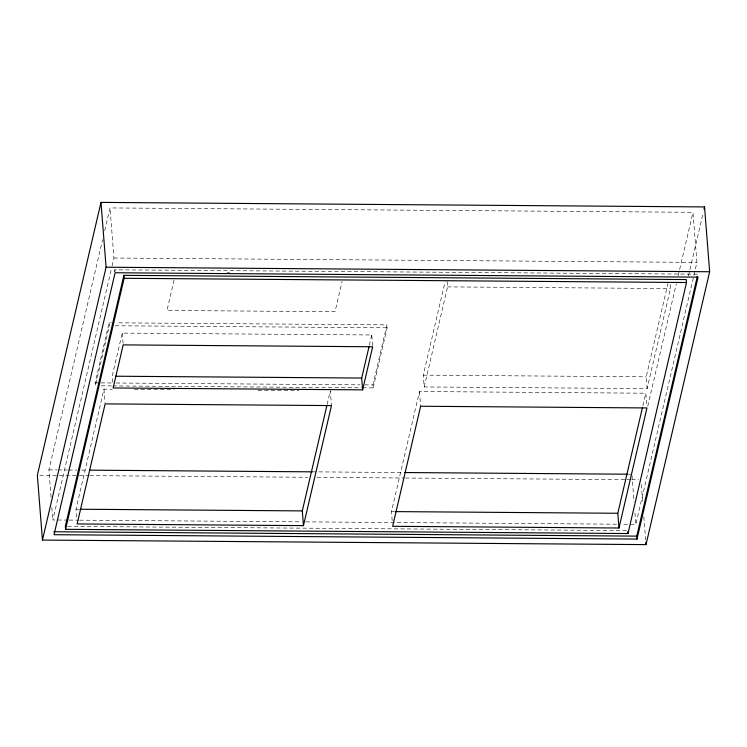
<?xml version="1.0" encoding="UTF-8"?>
<svg xmlns="http://www.w3.org/2000/svg" width="747" height="747" viewBox="0 0 747 747"><rect width="100%" height="100%" fill="white"/><g stroke="black" fill="none" stroke-linecap="round" stroke-linejoin="round"><path stroke-width="0.56" stroke-dasharray="3.73 2.8" d="M51.057 497.194L48.91 469.872L102.591 239.675M104.711 230.608L109.996 207.927L692.983 212.297L696.932 262.393L635.837 524.338L621.849 524.235M68.014 520.08L52.85 519.968L111.826 267.099M112.087 265.96L113.946 258.023L109.996 207.927M114.338 272.076L114.87 269.807L697.857 274.186M109.146 322.769L109.379 325.72L95.373 385.797L95.14 382.847L109.146 322.769L111.48 322.788M76.596 517.139L75.979 509.211L103.973 389.15L112.143 389.215M372.585 345.693L371.745 334.973L122.247 333.106L112.199 376.189L112.797 383.687M174.06 280.116L166.983 310.453L335.02 311.714L342.098 281.376M327.139 404.435L330.314 390.849L331.472 405.584M369.363 345.179L371.745 334.973M362.64 387.796L373.145 387.88L372.912 384.929L386.927 324.852L116.149 322.825M373.145 387.88L387.161 327.802L386.927 324.852M392.184 520.64L391.475 511.574L419.469 391.512L645.81 393.211L646.79 405.677M670.124 284.271L670.461 288.557L647.126 388.608L424.221 386.937L423.288 375.143L445.053 281.843M424.221 386.937L447.556 286.885L447.126 281.526M647.126 388.608L646.202 376.815L667.958 283.515M642.906 405.677L645.81 393.211M647.761 406.2L676.324 283.739M678.173 275.802L692.983 212.297M688.445 275.979L703.226 212.578M113.946 258.023L696.932 262.393M227.237 272.636L229.572 272.655M447.556 286.885L670.461 288.557M115.215 325.767L387.161 327.802M423.288 375.143L646.202 376.815M95.14 382.847L99.809 382.884M100.976 382.894L114.982 382.996M116.149 383.006L360.073 384.836M364.741 384.873L372.912 384.929M101.209 385.835L111.714 385.919M112.881 385.928L361.473 387.786M134.311 389.374L173.976 389.673M257.976 390.308L298.809 390.616M48.91 469.872L57.071 469.928M58.238 469.938L67.566 470.012M68.733 470.022L76.894 470.078M81.554 470.115L87.39 470.162M312.423 471.843L403.371 472.524M628.404 474.214L630.729 474.233M39.684 475.269L78.127 475.559M79.294 475.568L88.622 475.634M89.78 475.643L307.671 477.277M316.989 477.342L404.379 478.005M405.546 478.015L625.762 479.658M626.929 479.667L630.431 479.695M631.588 479.705L638.582 479.761M75.979 509.211L79.471 509.23M391.475 511.574L393.809 511.592M69.182 520.089L78.5 520.164M79.668 520.164L301.209 521.826M305.868 521.864L617.19 524.198M67.678 526.392L627.751 530.594M641.281 484.411L642.737 502.927M643.83 516.821L645.651 539.978M631.99 475.381L634.054 501.564M634.941 512.956L635.837 524.338M419.469 391.512L420.636 406.247M122.247 333.106L123.18 344.89M114.87 269.807L115.029 271.777M103.973 389.15L105.047 402.754M51.87 507.446L52.85 519.968"/><path stroke-width="1.12" d="M100.985 202.39L37.35 475.251L42.448 540.081L646.015 544.61L709.65 271.749L704.552 206.919L100.985 202.39L106.083 267.221L42.448 540.081M123.881 275.344L65.344 526.374L65.577 529.324L627.984 533.535L686.53 282.515L686.297 279.565L123.881 275.344L124.114 278.295L65.577 529.324M303.469 525.636L331.472 405.584L105.131 403.884L77.137 523.946L303.469 525.636L302.311 510.901L326.878 405.574M362.622 389.85L372.669 346.767L123.18 344.89L113.133 387.973L362.622 389.85L361.697 378.057L369.102 346.319M618.974 528.008L646.967 407.946L420.636 406.247L392.633 526.308L618.974 528.008L617.806 513.273L642.373 407.937M704.019 209.179L704.552 206.919M637.004 539.073L698.09 277.128L115.103 272.758L54.017 534.703L637.004 539.073L636.771 536.131L697.324 276.455M106.083 267.221L709.65 271.749M124.114 278.295L686.53 282.515M115.701 376.217L361.697 378.057M89.724 470.171L312.423 471.843M404.529 472.534L627.237 474.205M80.639 509.239L302.311 510.901M394.976 511.602L617.806 513.273M53.784 531.752L636.771 536.131M645.838 542.294L646.015 544.61M627.835 531.575L627.984 533.535"/></g></svg>
